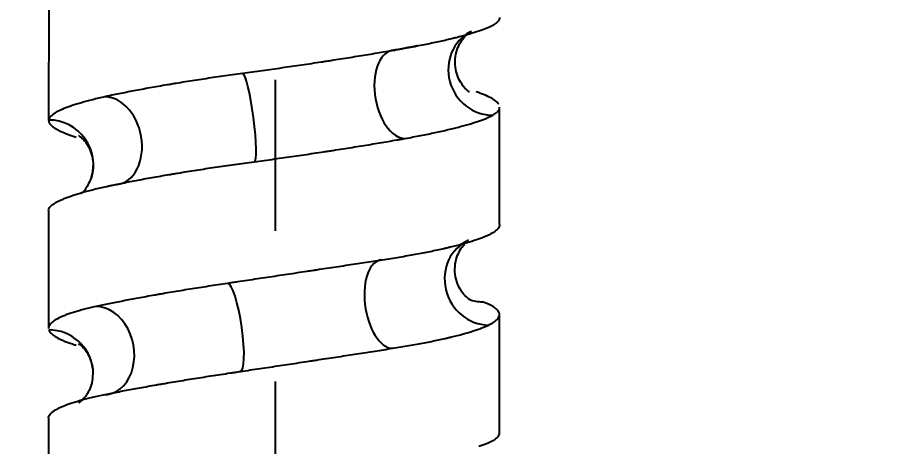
# Model space of a CAD drawing. Header units: millimetres. Extents: x 6110 to 6704, y -2661 to -1821.
# Drawn here: x 6335.84 to 6343.14, y -2254.31 to -2250.69 of the extents above; entities that cross this region are included whole.
import ezdxf

# ---------------------------------------------------------------- set-up
doc = ezdxf.new("R2010")
doc.units = ezdxf.units.MM
doc.header["$LTSCALE"] = 0.1
doc.linetypes.add('CENTERX2', pattern=[101.6, 63.5, -12.7, 12.7, -12.7])
doc.linetypes.add('HIDDEN2', pattern=[4.7625, 3.175, -1.5875])
doc.layers.add('1', color=4, linetype='HIDDEN2', lineweight=13)
doc.layers.add('DIM', color=3, linetype='Continuous', lineweight=9)
doc.layers.add('CENTER', color=1, linetype='CENTERX2')
doc.styles.get("Standard").update_dxf_attribs({"font": 'arial.ttf'})
doc.dimstyles.new('ISO-25', dxfattribs={"dimtxt": 2.5, "dimasz": 2.5, "dimexe": 1.25, "dimexo": 0.625, "dimtad": 1, "dimlfac": 5, "dimtxsty": 'Standard', "dimcen": 2.5, "dimadec": 0, "dimazin": 0, "dimtfac": 1, "dimtmove": 0, "dimatfit": 3, "dimfxl": 0, "dimarcsym": 0})

# ---------------------------------------------------------------- blocks, each defined once
blk = doc.blocks.new('*D85')
at = {"layer": 'Defpoints', "color": 0}
for p in [(6324.4599, -2027.3782), (6392.6916, -2027.3782), (6311.704, -2532.5418)]:
    blk.add_point(p, dxfattribs=at)
at = {"layer": 'DIM', "color": 0, "lineweight": -2}
for p, q in [((6325.0849, -2027.3782), (6393.9416, -2027.3782)), ((6392.6916, -2527.5418), (6392.6916, -2032.3782)), ((6312.329, -2532.5418), (6393.9416, -2532.5418))]:
    blk.add_line(p, q, dxfattribs=at)
at = {"layer": 'DIM', "color": 0}
for points in [[(6391.8583, -2032.3782), (6393.5249, -2032.3782), (6392.6916, -2027.3782)], [(6391.8583, -2527.5418), (6393.5249, -2527.5418), (6392.6916, -2532.5418)]]:
    blk.add_solid(points, dxfattribs=at)
at = {"layer": 'DIM', "color": 0, "insert": (6389.0618, -2279.96), "char_height": 5, "attachment_point": 5, "rotation": 90}
blk.add_mtext('2020,7', dxfattribs=at)
blk = doc.blocks.new('*D93')
at = {"layer": 'Defpoints', "color": 0}
for p in [(6325.0849, -2027.3782), (6402.037, -2595.9805), (6423.8203, -2595.9805)]:
    blk.add_point(p, dxfattribs=at)
at = {"layer": 'DIM', "color": 0, "lineweight": -2}
for p, q in [((6325.7099, -2027.3782), (6425.0703, -2027.3782)), ((6423.8203, -2032.3782), (6423.8203, -2590.9805)), ((6402.662, -2595.9805), (6425.0703, -2595.9805))]:
    blk.add_line(p, q, dxfattribs=at)
at = {"layer": 'DIM', "color": 0}
for points in [[(6422.9869, -2032.3782), (6424.6536, -2032.3782), (6423.8203, -2027.3782)], [(6422.9869, -2590.9805), (6424.6536, -2590.9805), (6423.8203, -2595.9805)]]:
    blk.add_solid(points, dxfattribs=at)
at = {"layer": 'DIM', "color": 0, "insert": (6420.1905, -2311.6794), "char_height": 5, "attachment_point": 5, "rotation": 90}
blk.add_mtext('2274,4', dxfattribs=at)

msp = doc.modelspace()

# ---------------------------------------------------------------- hatches: boundary and pattern name
at = {"layer": 'DIM'}
h = msp.add_hatch(dxfattribs=at)
h.set_pattern_fill('ANSI31', color=2)
edge = h.paths.add_edge_path()
edge.add_line((6619.6172, -2595.9805), (6619.6172, -1962.2056))
edge.add_line((6634.6172, -1966.1101), (6619.6172, -1966.1101))
edge.add_line((6634.6172, -2610.9805), (6634.6172, -1966.1101))
edge.add_line((6634.6172, -2610.9805), (6184.4567, -2610.9805))
edge.add_line((6619.6172, -2595.9805), (6184.4567, -2595.9805))
edge.add_line((6184.4567, -2610.9805), (6184.4567, -2595.9805))

# ---------------------------------------------------------------- linework, layer by layer
at = {"layer": '1', "color": 7, "linetype": 'Continuous', "lineweight": -3}
for p, q in [((6336.1021, -2250.5669), (6336.1014, -2251.5581)), ((6339.9008, -2252.4336), (6339.9015, -2251.4453)), ((6336.1009, -2252.3157), (6336.1002, -2253.308)), ((6339.8996, -2254.1875), (6339.9003, -2253.1919)), ((6336.0997, -2254.0662), (6336.099, -2255.0589))]:
    msp.add_line(p, q, dxfattribs=at)
for centre, major_axis, ratio, start_param, end_param in [((6339.8299, -2251.1412), (0.1659, -0.3363), 0.95374, 3.169415, 5.842766), ((6339.0598, -2251.3371), (0.065, -0.3693), 0.551886, 3.046234, 6.184605), ((6337.7848, -2251.5326), (0.05, -0.3716), 0.11382, 6.268202, 9.4091), ((6336.6126, -2251.7283), (0.0785, -0.3667), 0.722694, 6.130786, 9.26901), ((6336.1038, -2251.9244), (0.3554, -0.1196), 0.990073, 6.278054, 8.181133), ((6339.7923, -2252.909), (0.1514, -0.3431), 0.933475, 3.141766, 5.890425), ((6338.9555, -2253.1048), (0.0573, -0.3706), 0.497682, 3.064672, 6.205607), ((6337.6629, -2253.3004), (0.055, -0.3709), 0.174971, 6.258645, 9.396898), ((6339.7737, -2252.7127), (0.1321, 0.351), 0.925537, 3.141555, 3.476088), ((6336.5319, -2253.4961), (0.0776, -0.3669), 0.766665, 6.122028, 9.263664), ((6336.1005, -2253.6922), (0.3724, 0.0438), 0.989272, 6.273527, 7.733239)]:
    msp.add_ellipse(centre, major_axis=major_axis, ratio=ratio, start_param=start_param, end_param=end_param, dxfattribs=at)
for points, knots in [([(6339.902, -2250.6878), (6339.902, -2250.6914), (6339.9016, -2250.695), (6339.8986, -2250.7068), (6339.8896, -2250.723), (6339.871, -2250.7387), (6339.8534, -2250.7504), (6339.8469, -2250.7543), (6339.8327, -2250.762), (6339.825, -2250.7658), (6339.8166, -2250.7696)], [0, 0, 0, 0, 0.126989, 0.126989, 0.417993, 0.708996, 0.708996, 0.854498, 0.854498, 1, 1, 1, 1]), ([(6339.8166, -2250.7696), (6339.7998, -2250.7771), (6339.7808, -2250.7849), (6339.7382, -2250.8005), (6339.6913, -2250.8163), (6339.6356, -2250.8325), (6339.5905, -2250.8449), (6339.575, -2250.849), (6339.5508, -2250.8553), (6339.5426, -2250.8574), (6339.5259, -2250.8616), (6339.5174, -2250.8637), (6339.4744, -2250.8742), (6339.4383, -2250.8826), (6339.3627, -2250.8993), (6339.2837, -2250.9161), (6339.198, -2250.9328), (6339.1311, -2250.9453), (6339.1083, -2250.9494), (6339.0736, -2250.9556), (6339.0619, -2250.9577), (6339.0383, -2250.9619), (6339.0264, -2250.9639), (6339.0145, -2250.966)], [0, 0, 0, 0, 0.125, 0.125, 0.25, 0.375, 0.375, 0.4375, 0.4375, 0.46875, 0.46875, 0.5, 0.5, 0.625, 0.625, 0.75, 0.875, 0.875, 0.9375, 0.9375, 0.96875, 0.96875, 1, 1, 1, 1]), ([(6339.6485, -2251.3167), (6339.6488, -2251.3168), (6339.6385, -2251.3121), (6339.5791, -2251.2572), (6339.5176, -2251.1249), (6339.5311, -2250.9586), (6339.6045, -2250.8466), (6339.6544, -2250.8103), (6339.6632, -2250.8038), (6339.664, -2250.8049)], [0, 0, 0, 0, 0.134932, 0.275295, 0.431812, 0.614004, 0.76633, 0.895455, 1, 1, 1, 1]), ([(6339.2101, -2250.9271), (6339.2078, -2250.9276), (6339.141, -2250.9411), (6339.0693, -2250.9546), (6338.9948, -2250.9677)], [0, 0, 0, 0, 0.034093, 1, 1, 1, 1]), ([(6339.0145, -2250.966), (6338.9669, -2250.9742), (6338.9184, -2250.9824), (6338.8195, -2250.9989), (6338.7187, -2251.0155), (6338.6142, -2251.0321), (6338.5344, -2251.0447), (6338.5076, -2251.0488), (6338.467, -2251.0551), (6338.4534, -2251.0572), (6338.4262, -2251.0614), (6338.4124, -2251.0635), (6338.3439, -2251.074), (6338.2889, -2251.0822), (6338.1788, -2251.0985), (6338.0684, -2251.1146), (6337.9577, -2251.1303), (6337.8468, -2251.1458), (6337.7912, -2251.1534), (6337.7355, -2251.1609)], [0, 0, 0, 0, 0.125, 0.125, 0.25, 0.375, 0.375, 0.4375, 0.4375, 0.46875, 0.46875, 0.5, 0.5, 0.625, 0.625, 0.75, 0.875, 0.875, 1, 1, 1, 1]), ([(6337.7355, -2251.1609), (6337.6794, -2251.1685), (6337.6241, -2251.1762), (6337.5151, -2251.1917), (6337.4076, -2251.2075), (6337.3031, -2251.2237), (6337.226, -2251.2361), (6337.2004, -2251.2402), (6337.1624, -2251.2465), (6337.1498, -2251.2486), (6337.1247, -2251.2527), (6337.1121, -2251.2548), (6337.0501, -2251.2654), (6337.002, -2251.2737), (6336.9087, -2251.2905), (6336.8185, -2251.3072), (6336.7342, -2251.3239), (6336.6732, -2251.3364), (6336.6532, -2251.3406), (6336.6238, -2251.3468), (6336.6141, -2251.3489), (6336.595, -2251.3531), (6336.5855, -2251.3551), (6336.5762, -2251.3572)], [0, 0, 0, 0, 0.125, 0.125, 0.25, 0.375, 0.375, 0.4375, 0.4375, 0.46875, 0.46875, 0.5, 0.5, 0.625, 0.625, 0.75, 0.875, 0.875, 0.9375, 0.9375, 0.96875, 0.96875, 1, 1, 1, 1]), ([(6339.8936, -2251.4205), (6339.8928, -2251.4192), (6339.8919, -2251.4178), (6339.885, -2251.408), (6339.8766, -2251.3996), (6339.8551, -2251.3828), (6339.8288, -2251.366), (6339.7931, -2251.3492), (6339.7627, -2251.3366), (6339.752, -2251.3325), (6339.735, -2251.3262), (6339.7291, -2251.3241), (6339.7172, -2251.3199), (6339.7111, -2251.3179), (6339.7048, -2251.3158)], [0, 0, 0, 0, 0.038373, 0.038373, 0.278779, 0.278779, 0.519186, 0.759593, 0.759593, 0.879797, 0.879797, 0.939898, 0.939898, 1, 1, 1, 1]), ([(6336.5762, -2251.3572), (6336.539, -2251.3654), (6336.504, -2251.3737), (6336.4381, -2251.3902), (6336.3764, -2251.4068), (6336.323, -2251.4235), (6336.286, -2251.436), (6336.2683, -2251.4423), (6336.2518, -2251.4486), (6336.241, -2251.4528), (6336.2358, -2251.4549), (6336.2104, -2251.4654), (6336.1925, -2251.4737), (6336.1615, -2251.49), (6336.1353, -2251.5062), (6336.1185, -2251.522), (6336.1065, -2251.5375), (6336.1029, -2251.5452), (6336.1018, -2251.5527)], [0, 0, 0, 0, 0.125, 0.125, 0.25, 0.375, 0.375, 0.4375, 0.46875, 0.46875, 0.5, 0.5, 0.625, 0.625, 0.75, 0.875, 0.875, 1, 1, 1, 1]), ([(6339.8432, -2251.5129), (6339.8571, -2251.5053), (6339.8685, -2251.4976), (6339.8862, -2251.482), (6339.8979, -2251.4675), (6339.9015, -2251.4527), (6339.9015, -2251.446)], [0, 0, 0, 0, 0.354513, 0.354513, 0.709026, 1, 1, 1, 1]), ([(6339.1043, -2251.7081), (6339.1501, -2251.6999), (6339.194, -2251.6917), (6339.2785, -2251.6752), (6339.3595, -2251.6587), (6339.4336, -2251.642), (6339.4865, -2251.6295), (6339.5124, -2251.6232), (6339.5372, -2251.6169), (6339.5535, -2251.6128), (6339.5616, -2251.6107), (6339.6012, -2251.6002), (6339.6306, -2251.5919), (6339.685, -2251.5756), (6339.735, -2251.5595), (6339.7763, -2251.5437), (6339.8039, -2251.532), (6339.8126, -2251.5282), (6339.8288, -2251.5205), (6339.8363, -2251.5167), (6339.8432, -2251.5129)], [0, 0, 0, 0, 0.125, 0.125, 0.25, 0.375, 0.375, 0.4375, 0.46875, 0.46875, 0.5, 0.5, 0.625, 0.625, 0.75, 0.875, 0.875, 0.9375, 0.9375, 1, 1, 1, 1]), ([(6336.1018, -2251.5527), (6336.1007, -2251.5604), (6336.1021, -2251.5681), (6336.1098, -2251.5837), (6336.1224, -2251.5996), (6336.1447, -2251.6159), (6336.1651, -2251.6283), (6336.1725, -2251.6325), (6336.1846, -2251.6388), (6336.1888, -2251.6409), (6336.1974, -2251.6451), (6336.2019, -2251.6472), (6336.225, -2251.6578), (6336.2458, -2251.6662), (6336.2885, -2251.6819), (6336.31, -2251.6892), (6336.333, -2251.6965)], [0, 0, 0, 0, 0.170496, 0.170496, 0.340992, 0.511487, 0.511487, 0.596735, 0.596735, 0.639359, 0.639359, 0.681983, 0.681983, 0.852479, 0.852479, 1, 1, 1, 1]), ([(6336.3537, -2251.6828), (6336.3537, -2251.6828), (6336.3587, -2251.6859), (6336.3939, -2251.7114), (6336.461, -2251.8055), (6336.4847, -2251.9366), (6336.4688, -2252.0144), (6336.4592, -2252.044)], [0, 0, 0, 0, 0.120675, 0.349405, 0.580524, 0.844488, 1, 1, 1, 1]), ([(6337.8342, -2251.9043), (6337.8906, -2251.8967), (6337.9468, -2251.889), (6338.0587, -2251.8735), (6338.1702, -2251.8577), (6338.2808, -2251.8415), (6338.3634, -2251.8291), (6338.3909, -2251.825), (6338.4321, -2251.8188), (6338.4458, -2251.8167), (6338.4732, -2251.8125), (6338.4868, -2251.8104), (6338.5548, -2251.7999), (6338.6082, -2251.7915), (6338.7129, -2251.7747), (6338.8156, -2251.758), (6338.9142, -2251.7413), (6338.9867, -2251.7289), (6339.0107, -2251.7247), (6339.0461, -2251.7185), (6339.0579, -2251.7164), (6339.0813, -2251.7123), (6339.0928, -2251.7102), (6339.1043, -2251.7081)], [0, 0, 0, 0, 0.125, 0.125, 0.25, 0.375, 0.375, 0.4375, 0.4375, 0.46875, 0.46875, 0.5, 0.5, 0.625, 0.625, 0.75, 0.875, 0.875, 0.9375, 0.9375, 0.96875, 0.96875, 1, 1, 1, 1]), ([(6336.65, -2252.0993), (6336.6895, -2252.0911), (6336.7305, -2252.0829), (6336.8154, -2252.0663), (6336.9031, -2252.0497), (6336.9965, -2252.0331), (6337.0686, -2252.0206), (6337.1053, -2252.0143), (6337.1427, -2252.008), (6337.1678, -2252.0038), (6337.1805, -2252.0017), (6337.244, -2251.9913), (6337.2954, -2251.983), (6337.3997, -2251.9667), (6337.5052, -2251.9506), (6337.6134, -2251.9349), (6337.7228, -2251.9194), (6337.7782, -2251.9118), (6337.8342, -2251.9043)], [0, 0, 0, 0, 0.125, 0.125, 0.25, 0.375, 0.375, 0.4375, 0.46875, 0.46875, 0.5, 0.5, 0.625, 0.625, 0.75, 0.875, 0.875, 1, 1, 1, 1]), ([(6336.4592, -2252.044), (6336.4403, -2252.086), (6336.413, -2252.1393), (6336.3837, -2252.1677), (6336.3746, -2252.1754)], [0, 0, 0, 0, 0.621218, 1, 1, 1, 1]), ([(6336.1059, -2252.2961), (6336.11, -2252.2885), (6336.1166, -2252.2807), (6336.1345, -2252.2651), (6336.1573, -2252.2492), (6336.1895, -2252.233), (6336.2173, -2252.2206), (6336.2272, -2252.2165), (6336.2429, -2252.2102), (6336.2483, -2252.2081), (6336.2594, -2252.2039), (6336.2651, -2252.2018), (6336.2942, -2252.1912), (6336.3197, -2252.1828), (6336.3746, -2252.166), (6336.4337, -2252.1493), (6336.5009, -2252.1326), (6336.5545, -2252.1201), (6336.5729, -2252.1159), (6336.6012, -2252.1097), (6336.6108, -2252.1076), (6336.6302, -2252.1034), (6336.64, -2252.1014), (6336.65, -2252.0993)], [0, 0, 0, 0, 0.125, 0.125, 0.25, 0.375, 0.375, 0.4375, 0.4375, 0.46875, 0.46875, 0.5, 0.5, 0.625, 0.625, 0.75, 0.875, 0.875, 0.9375, 0.9375, 0.96875, 0.96875, 1, 1, 1, 1]), ([(6339.9008, -2252.4336), (6339.9008, -2252.4349), (6339.9008, -2252.4362), (6339.8999, -2252.4459), (6339.8966, -2252.4544), (6339.8852, -2252.4712), (6339.8689, -2252.4879), (6339.843, -2252.5047), (6339.8198, -2252.5172), (6339.8115, -2252.5213), (6339.7981, -2252.5276), (6339.7935, -2252.5297), (6339.7839, -2252.5338), (6339.779, -2252.5359), (6339.7739, -2252.538)], [0, 0, 0, 0, 0.037103, 0.037103, 0.277827, 0.277827, 0.518552, 0.759276, 0.759276, 0.879638, 0.879638, 0.939819, 0.939819, 1, 1, 1, 1]), ([(6339.7739, -2252.538), (6339.7537, -2252.5462), (6339.7314, -2252.5544), (6339.6825, -2252.5709), (6339.6295, -2252.5875), (6339.5681, -2252.6042), (6339.519, -2252.6167), (6339.4936, -2252.623), (6339.4671, -2252.6292), (6339.4491, -2252.6334), (6339.44, -2252.6355), (6339.3939, -2252.646), (6339.3554, -2252.6542), (6339.2752, -2252.6706), (6339.192, -2252.6867), (6339.1025, -2252.7024), (6339.033, -2252.7141), (6339.0095, -2252.7179), (6338.9616, -2252.7256), (6338.9372, -2252.7294), (6338.9125, -2252.7331)], [0, 0, 0, 0, 0.125, 0.125, 0.25, 0.375, 0.375, 0.4375, 0.46875, 0.46875, 0.5, 0.5, 0.625, 0.625, 0.75, 0.875, 0.875, 0.9375, 0.9375, 1, 1, 1, 1]), ([(6339.6569, -2253.072), (6339.6568, -2253.0713), (6339.6508, -2253.0656), (6339.6113, -2253.0411), (6339.5345, -2252.934), (6339.513, -2252.7664), (6339.5648, -2252.6477), (6339.5968, -2252.6083), (6339.6054, -2252.5989)], [0, 0, 0, 0, 0.094015, 0.278714, 0.469572, 0.704827, 0.914028, 1, 1, 1, 1]), ([(6338.9125, -2252.7331), (6338.8628, -2252.7407), (6338.8123, -2252.7484), (6338.7097, -2252.764), (6338.6055, -2252.7798), (6338.4982, -2252.796), (6338.4165, -2252.8083), (6338.3891, -2252.8124), (6338.3477, -2252.8187), (6338.3338, -2252.8208), (6338.306, -2252.825), (6338.292, -2252.8271), (6338.2223, -2252.8376), (6338.1665, -2252.8459), (6338.055, -2252.8627), (6337.9435, -2252.8794), (6337.8322, -2252.8961), (6337.7487, -2252.9086), (6337.7208, -2252.9127), (6337.6791, -2252.9189), (6337.6652, -2252.921), (6337.6374, -2252.9252), (6337.6235, -2252.9272), (6337.6097, -2252.9293)], [0, 0, 0, 0, 0.125, 0.125, 0.25, 0.375, 0.375, 0.4375, 0.4375, 0.46875, 0.46875, 0.5, 0.5, 0.625, 0.625, 0.75, 0.875, 0.875, 0.9375, 0.9375, 0.96875, 0.96875, 1, 1, 1, 1]), ([(6337.6097, -2252.9293), (6337.5547, -2252.9375), (6337.5007, -2252.9457), (6337.3945, -2252.9622), (6337.29, -2252.9787), (6337.1891, -2252.9954), (6337.1148, -2253.0079), (6337.0903, -2253.0121), (6337.0538, -2253.0183), (6337.0417, -2253.0204), (6337.0177, -2253.0246), (6337.0057, -2253.0267), (6336.9463, -2253.0372), (6336.9004, -2253.0454), (6336.8118, -2253.0618), (6336.7263, -2253.0779), (6336.6472, -2253.0936), (6336.5903, -2253.1053), (6336.5718, -2253.1091), (6336.5354, -2253.1168), (6336.5177, -2253.1206), (6336.5004, -2253.1244)], [0, 0, 0, 0, 0.125, 0.125, 0.25, 0.375, 0.375, 0.4375, 0.4375, 0.46875, 0.46875, 0.5, 0.5, 0.625, 0.625, 0.75, 0.875, 0.875, 0.9375, 0.9375, 1, 1, 1, 1]), ([(6336.5004, -2253.1244), (6336.4656, -2253.132), (6336.4331, -2253.1397), (6336.3724, -2253.1553), (6336.3161, -2253.1712), (6336.2685, -2253.1875), (6336.2361, -2253.1998), (6336.2258, -2253.204), (6336.2113, -2253.2103), (6336.2066, -2253.2124), (6336.1975, -2253.2166), (6336.193, -2253.2187), (6336.1718, -2253.2292), (6336.1572, -2253.2376), (6336.1331, -2253.2544), (6336.1138, -2253.2712), (6336.1042, -2253.2879), (6336.1008, -2253.3003), (6336.1002, -2253.3043), (6336.1002, -2253.3084)], [0, 0, 0, 0, 0.13361, 0.13361, 0.267219, 0.400829, 0.400829, 0.467634, 0.467634, 0.501036, 0.501036, 0.534438, 0.534438, 0.668048, 0.668048, 0.801658, 0.935267, 0.935267, 1, 1, 1, 1]), ([(6339.8095, -2253.2801), (6339.8267, -2253.2719), (6339.8414, -2253.2636), (6339.8658, -2253.2471), (6339.8855, -2253.2305), (6339.8956, -2253.2138), (6339.8995, -2253.2012), (6339.9002, -2253.1971), (6339.9003, -2253.1908), (6339.9002, -2253.1887), (6339.8997, -2253.1845), (6339.8993, -2253.1824), (6339.8964, -2253.1719), (6339.8916, -2253.1636), (6339.8773, -2253.1472), (6339.8583, -2253.131), (6339.8297, -2253.1152), (6339.8047, -2253.1035), (6339.7957, -2253.0996), (6339.7766, -2253.0919), (6339.7664, -2253.0881), (6339.7556, -2253.0843)], [0, 0, 0, 0, 0.125, 0.125, 0.25, 0.375, 0.375, 0.4375, 0.4375, 0.46875, 0.46875, 0.5, 0.5, 0.625, 0.625, 0.75, 0.875, 0.875, 0.9375, 0.9375, 1, 1, 1, 1]), ([(6338.9984, -2253.4765), (6339.0465, -2253.4689), (6339.093, -2253.4613), (6339.1826, -2253.4457), (6339.269, -2253.4299), (6339.3488, -2253.4136), (6339.4062, -2253.4013), (6339.4342, -2253.3951), (6339.4614, -2253.3888), (6339.4792, -2253.3846), (6339.4881, -2253.3825), (6339.5315, -2253.372), (6339.564, -2253.3636), (6339.6247, -2253.3468), (6339.6812, -2253.3301), (6339.7291, -2253.3134), (6339.7617, -2253.3009), (6339.7721, -2253.2967), (6339.7868, -2253.2904), (6339.7915, -2253.2884), (6339.8008, -2253.2842), (6339.8052, -2253.2821), (6339.8095, -2253.2801)], [0, 0, 0, 0, 0.125, 0.125, 0.25, 0.375, 0.375, 0.4375, 0.46875, 0.46875, 0.5, 0.5, 0.625, 0.625, 0.75, 0.875, 0.875, 0.9375, 0.9375, 0.96875, 0.96875, 1, 1, 1, 1]), ([(6336.1023, -2253.3212), (6336.1049, -2253.3294), (6336.11, -2253.3377), (6336.1249, -2253.3543), (6336.1446, -2253.3709), (6336.1737, -2253.3876), (6336.1992, -2253.4002), (6336.2082, -2253.4044), (6336.2227, -2253.4107), (6336.2277, -2253.4128), (6336.238, -2253.417), (6336.2433, -2253.4191), (6336.2704, -2253.4296), (6336.2943, -2253.438), (6336.3241, -2253.4474), (6336.3279, -2253.4486), (6336.3319, -2253.4498)], [0, 0, 0, 0, 0.194232, 0.194232, 0.388463, 0.582695, 0.582695, 0.67981, 0.67981, 0.728368, 0.728368, 0.776926, 0.776926, 0.971158, 0.971158, 1, 1, 1, 1]), ([(6336.3534, -2253.4374), (6336.3534, -2253.4374), (6336.3557, -2253.4388), (6336.3803, -2253.4535), (6336.4454, -2253.5324), (6336.4653, -2253.6075), (6336.4729, -2253.6484)], [0, 0, 0, 0, 0.080307, 0.408657, 0.72565, 1, 1, 1, 1]), ([(6337.7162, -2253.6714), (6337.7718, -2253.6632), (6337.8273, -2253.655), (6337.9382, -2253.6385), (6338.049, -2253.622), (6338.1596, -2253.6054), (6338.2424, -2253.5929), (6338.27, -2253.5887), (6338.3114, -2253.5824), (6338.3252, -2253.5803), (6338.3528, -2253.5762), (6338.3666, -2253.5741), (6338.4352, -2253.5636), (6338.4893, -2253.5554), (6338.5957, -2253.5391), (6338.7004, -2253.523), (6338.8018, -2253.5072), (6338.8765, -2253.4956), (6338.9012, -2253.4917), (6338.9502, -2253.4841), (6338.9745, -2253.4803), (6338.9984, -2253.4765)], [0, 0, 0, 0, 0.125, 0.125, 0.25, 0.375, 0.375, 0.4375, 0.4375, 0.46875, 0.46875, 0.5, 0.5, 0.625, 0.625, 0.75, 0.875, 0.875, 0.9375, 0.9375, 1, 1, 1, 1]), ([(6336.4729, -2253.6484), (6336.4748, -2253.7084), (6336.4666, -2253.8027), (6336.3979, -2253.9044), (6336.3594, -2253.9337), (6336.3533, -2253.9372), (6336.3532, -2253.9373)], [0, 0, 0, 0, 0.317919, 0.592169, 0.83182, 1, 1, 1, 1]), ([(6336.5633, -2253.8677), (6336.6003, -2253.8602), (6336.639, -2253.8525), (6336.7195, -2253.8369), (6336.8031, -2253.8211), (6336.8928, -2253.8048), (6336.9625, -2253.7925), (6336.9979, -2253.7863), (6337.0342, -2253.78), (6337.0586, -2253.7758), (6337.0709, -2253.7737), (6337.1326, -2253.7632), (6337.1829, -2253.7548), (6337.285, -2253.7381), (6337.3889, -2253.7213), (6337.496, -2253.7047), (6337.5777, -2253.6922), (6337.6051, -2253.688), (6337.6466, -2253.6818), (6337.6605, -2253.6797), (6337.6883, -2253.6756), (6337.7023, -2253.6735), (6337.7162, -2253.6714)], [0, 0, 0, 0, 0.125, 0.125, 0.25, 0.375, 0.375, 0.4375, 0.46875, 0.46875, 0.5, 0.5, 0.625, 0.625, 0.75, 0.875, 0.875, 0.9375, 0.9375, 0.96875, 0.96875, 1, 1, 1, 1]), ([(6336.0998, -2254.0633), (6336.1004, -2254.055), (6336.1035, -2254.0468), (6336.1144, -2254.0302), (6336.1301, -2254.0136), (6336.1554, -2253.9969), (6336.1779, -2253.9844), (6336.186, -2253.9802), (6336.1991, -2253.9739), (6336.2036, -2253.9718), (6336.213, -2253.9676), (6336.2178, -2253.9655), (6336.2426, -2253.955), (6336.2646, -2253.9468), (6336.3129, -2253.9304), (6336.3654, -2253.9143), (6336.4264, -2253.8985), (6336.4753, -2253.8869), (6336.4922, -2253.883), (6336.5269, -2253.8753), (6336.5449, -2253.8715), (6336.5633, -2253.8677)], [0, 0, 0, 0, 0.125, 0.125, 0.25, 0.375, 0.375, 0.4375, 0.4375, 0.46875, 0.46875, 0.5, 0.5, 0.625, 0.625, 0.75, 0.875, 0.875, 0.9375, 0.9375, 1, 1, 1, 1]), ([(6339.8996, -2254.1875), (6339.8996, -2254.1906), (6339.8992, -2254.1937), (6339.8981, -2254.1989), (6339.8975, -2254.201), (6339.8959, -2254.2052), (6339.895, -2254.2073), (6339.8896, -2254.2178), (6339.8828, -2254.2261), (6339.8645, -2254.2424), (6339.8415, -2254.2586), (6339.809, -2254.2744), (6339.7811, -2254.286), (6339.7712, -2254.2899), (6339.7502, -2254.2976), (6339.739, -2254.3014), (6339.7274, -2254.3051)], [0, 0, 0, 0, 0.075549, 0.075549, 0.126908, 0.126908, 0.178266, 0.178266, 0.3837, 0.3837, 0.589133, 0.794567, 0.794567, 0.897283, 0.897283, 1, 1, 1, 1])]:
    msp.add_open_spline(points, degree=3, knots=knots, dxfattribs=at)
msp.add_open_spline([(6336.1009, -2252.3146), (6336.101, -2252.3083), (6336.1026, -2252.3022), (6336.1059, -2252.2961)], degree=3, dxfattribs=at)
at = {"layer": 'CENTER'}
msp.add_line((6338.0093, -2152.1552), (6338.0093, -2433.1083), dxfattribs=at)

# ---------------------------------------------------------------- dimensions: what is measured, and where the dimension line sits
at = {"layer": 'DIM'}
for base, p1, p2, picture, middle in [((6392.6916, -2027.3782), (6311.704, -2532.5418), (6324.4599, -2027.3782), '*D85', (6389.0618, -2279.96)), ((6423.8203, -2595.9805), (6325.0849, -2027.3782), (6402.037, -2595.9805), '*D93', (6420.1905, -2311.6794))]:
    dim = msp.add_linear_dim(base=base, p1=p1, p2=p2, angle=90, dimstyle='ISO-25', override={"dimtxt": 5, "dimasz": 5, "dimdec": 1, "dimlfac": 4, "dimadec": 1, "dimtdec": 1, "dimfxl": 1.25, "dimtfill": 1}, dxfattribs=at)
    dim.commit()
    dim.dimension.update_dxf_attribs({"geometry": picture, "text_midpoint": middle})

doc.saveas('drawing.dxf')
